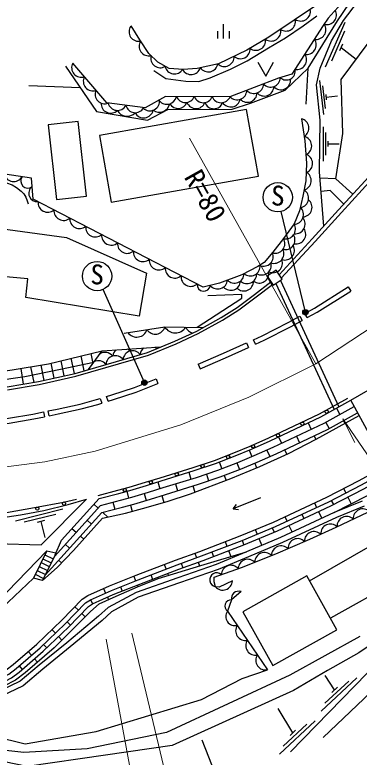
# Model space of a CAD drawing. Units: millimetres at full size, sheet at 1:1000; details may follow other scales. Extents: x 40000 to 680000, y 20000 to 380000.
# Drawn here: x 290504 to 322236, y 243415 to 311776 of the extents above; entities that cross this region are included whole.
import ezdxf
from ezdxf.enums import TextEntityAlignment as Align

# ---------------------------------------------------------------- set-up
doc = ezdxf.new("R2010")
doc.units = ezdxf.units.MM
doc.header["$LTSCALE"] = 1000
doc.linetypes.add('CHAIN', pattern=[18.5, 12, -1.5, 3.5, -1.5])
for name, color, linetype, lineweight in [('M-BGD', 7, 'Continuous', 25), ('M-BGD-EXST', 7, 'Continuous', 25), ('M-BMK', 2, 'CHAIN', 13), ('M-STR-HTXT', 7, 'Continuous', 13)]:
    doc.layers.add(name, color=color, linetype=linetype, lineweight=lineweight)
doc.styles.add('ＭＳ ゴシック', font='')
doc.styles.get('ＭＳ ゴシック').set_extended_font_data('MS Gothic')

msp = doc.modelspace()

# ---------------------------------------------------------------- hatches: boundary and pattern name
at = {"layer": 'M-BGD-EXST'}
for points in [[(317504, 284510, -1), (317065, 284271, -1)], [(302666, 278023, -1), (302227, 277784, -1)]]:
    msp.add_hatch(color=256, dxfattribs=at).paths.add_polyline_path(points)

# ---------------------------------------------------------------- linework, layer by layer
at = {"layer": 'M-BGD'}
for p, q in [((320927, 311068), (319103, 306954)), ((309740, 309584), (309740, 310913)), ((309207, 309584), (309207, 310281)), ((310274, 309584), (310274, 310281)), ((320898, 310260), (319682, 307518)), ((320706, 309087), (320422, 308447)), ((320564, 308767), (321970, 307687)), ((317340, 303563), (317537, 306853)), ((318591, 305724), (318940, 302593)), ((291793, 305274), (296509, 305095)), ((318858, 305225), (319090, 303138)), ((319156, 304449), (319210, 303962)), ((319183, 304205), (320226, 304321)), ((318932, 301464), (318932, 298314)), ((319142, 300939), (319142, 298839)), ((319352, 300134), (319352, 299644)), ((319352, 299889), (320402, 299889)), ((314976, 287322), (320370, 275678)), ((314556, 287040), (319932, 275433)), ((321235, 286718), (321474, 286337)), ((296581, 280374), (296876, 279001)), ((297302, 279124), (298539, 280849)), ((297504, 280598), (297702, 279681)), ((293819, 279704), (294099, 278318)), ((294734, 279926), (295034, 278531)), ((295657, 280150), (295960, 278742)), ((307397, 279600), (307573, 279186)), ((291056, 279215), (291266, 277759)), ((291948, 279368), (292241, 277922)), ((292885, 279528), (293173, 278107)), ((303517, 278251), (303682, 277833)), ((321461, 276288), (323948, 277742)), ((325510, 268868), (321461, 276288)), ((320146, 275553), (320467, 274979)), ((317526, 274195), (317805, 273599)), ((319158, 274247), (319479, 273673)), ((320788, 274405), (320930, 274151)), ((314810, 272920), (315089, 272325)), ((316447, 272962), (316727, 272367)), ((318085, 273004), (318240, 272673)), ((312096, 271700), (312353, 271095)), ((313726, 271700), (313993, 271098)), ((315369, 271729), (315560, 271321)), ((309336, 270597), (309568, 269981)), ((310972, 270511), (311204, 269896)), ((312611, 270490), (312790, 270070)), ((306535, 269645), (306728, 269016)), ((308153, 269485), (308365, 268863)), ((309801, 269366), (309976, 268901)), ((303667, 268763), (303861, 268134)), ((305295, 268575), (305488, 267947)), ((306922, 268388), (307096, 267820)), ((320788, 268149), (320997, 267747)), ((300818, 267907), (300988, 267272)), ((302427, 267694), (302616, 267064)), ((304055, 267506), (304249, 266877)), ((321194, 267367), (321513, 266752)), ((297788, 266705), (298182, 266347)), ((299538, 266886), (299707, 266250)), ((301157, 266636), (301314, 266048)), ((318119, 266825), (318310, 266414)), ((319666, 267056), (319863, 266676)), ((294941, 266238), (290573, 265155)), ((298609, 265959), (299085, 265526)), ((310628, 266287), (311128, 266215)), ((318491, 266025), (318783, 265398)), ((294285, 265767), (291373, 265044)), ((315399, 265560), (315590, 265149)), ((316950, 265782), (317131, 265393)), ((293241, 265198), (292562, 265030)), ((292901, 265114), (293262, 263658)), ((297174, 265237), (297568, 264879)), ((315770, 264761), (316062, 264133)), ((295771, 264485), (296165, 264127)), ((312665, 264372), (312839, 263953)), ((314224, 264529), (314389, 264134)), ((296559, 263768), (296852, 263502)), ((309892, 263263), (310054, 262839)), ((311454, 263377), (311619, 262981)), ((313004, 263557), (313270, 262918)), ((295156, 263016), (295550, 262658)), ((293446, 262409), (292214, 259895)), ((293270, 262050), (294033, 261676)), ((293446, 262409), (294289, 262223)), ((307096, 262201), (307249, 261774)), ((308654, 262302), (308807, 261902)), ((310208, 262439), (310416, 261896)), ((292918, 261332), (293681, 260958)), ((293094, 261691), (293857, 261317)), ((294542, 261548), (294808, 261306)), ((304273, 261161), (304435, 260737)), ((305838, 261266), (305983, 260863)), ((307395, 261371), (307521, 261021)), ((292566, 260613), (293329, 260239)), ((292742, 260973), (293505, 260599)), ((292390, 260254), (293153, 259880)), ((301466, 260083), (301634, 259662)), ((303034, 260201), (303187, 259801)), ((304588, 260337), (304656, 260158)), ((300241, 259107), (300399, 258708)), ((301793, 259263), (301849, 259122)), ((298673, 258945), (298856, 258531)), ((297483, 257925), (297657, 257531)), ((299029, 258139), (299127, 257917)), ((296033, 257261), (296359, 256946)), ((296668, 256649), (296980, 256347)), ((295318, 255867), (295626, 255569)), ((293925, 255156), (294237, 254827)), ((294532, 254516), (294837, 254195)), ((293149, 253794), (293444, 253483)), ((291732, 253141), (292028, 252798)), ((292308, 252474), (292580, 252159)), ((290893, 251818), (291173, 251493)), ((319976, 249619), (319094, 250927)), ((318737, 247647), (322032, 250711)), ((319082, 248378), (321279, 250420)), ((319720, 249380), (320232, 249857)), ((316125, 245659), (314778, 247891)), ((314886, 243688), (318181, 246752)), ((315231, 244418), (317428, 246461)), ((315869, 245421), (316381, 245897)), ((308999, 241835), (307778, 244988))]:
    msp.add_line(p, q, dxfattribs=at)
for points in [[(318968, 292315), (318584, 297320), (318631, 302066), (318304, 305316), (318631, 306869), (319683, 309371), (320783, 311264), (322093, 312948), (322937, 313824), (324527, 315203), (326422, 316957), (328738, 319388), (330258, 321188), (332480, 323853), (332976, 324012)], [(320090, 296686), (320745, 300854), (320588, 305808), (323159, 309304), (328355, 314896), (331947, 318880), (335160, 321638)], [(325171, 316935), (324324, 316653), (323525, 316261), (322662, 315728), (320702, 314427), (318569, 312844), (313924, 309721), (311869, 308514), (309262, 307273), (307317, 306850), (306031, 306756), (304714, 306834), (303695, 307430), (302864, 308214), (302017, 309483), (301217, 310753)], [(295173, 307057), (298021, 302873), (302722, 302067), (304609, 303062), (310520, 303080), (312218, 303629), (315409, 304829), (317537, 306853), (320233, 311230), (321353, 312867), (322679, 314885)], [(322679, 314885), (321129, 313402), (319928, 312093), (319382, 311460), (318924, 310805), (316039, 306303), (314794, 305932), (310313, 304228), (304397, 304272), (302519, 303202), (298983, 303661), (295839, 307326)], [(314852, 287842), (317912, 291159), (320331, 293809), (324165, 298004), (327480, 301519), (331272, 305529), (334928, 309359), (337388, 311429), (341431, 314822)], [(315058, 287537), (318176, 290917), (320595, 293568), (324428, 297761), (327740, 301274), (331531, 305282), (335173, 309098), (337618, 311155), (341673, 314558)], [(303308, 306656), (304416, 305918), (306262, 305672), (307457, 305637), (308512, 305970), (310376, 306779), (311909, 307539), (313895, 308734), (315460, 309665), (317078, 310772), (318326, 311686)], [(312912, 307409), (313628, 306114), (314343, 307409)], [(316914, 302210), (317232, 300187), (317383, 298126), (317316, 296504), (317048, 295066), (316747, 293729), (316245, 292525), (315253, 291172), (314281, 289934), (313496, 288963), (312910, 288591), (311433, 287846), (309357, 287074), (307861, 286694)], [(262728, 301413), (262750, 301397), (263841, 300786), (265080, 300241), (266303, 299795), (267625, 299366), (269294, 298936), (281548, 297464), (289072, 296489), (289743, 296315), (290264, 296130), (290670, 295875), (291098, 295551), (291330, 295296), (291527, 294984), (291654, 294648), (291747, 294358)], [(307861, 286694), (292195, 294813), (292026, 296732), (281160, 298378), (278411, 298801), (274483, 299359), (271689, 299752), (268318, 300250), (268922, 301096)], [(321651, 295252), (320090, 296686), (318630, 296727)], [(320824, 294348), (319556, 295587), (318722, 295523)], [(289794, 277513), (292684, 277996), (296050, 278762), (302737, 280694), (305261, 281711), (307282, 282652), (309509, 283892), (310986, 284834), (312576, 286009), (314096, 287175)], [(289829, 277251), (292735, 277737), (296116, 278507), (302823, 280445), (305366, 281470), (307402, 282417), (309644, 283666), (311136, 284617), (312734, 285799), (314243, 286956)], [(317445, 283889), (317229, 284285), (318124, 284773), (321235, 286718)], [(307292, 283004), (311435, 285685), (311421, 286009), (308293, 285910)], [(317445, 283889), (318352, 284384), (321474, 286337)], [(312677, 281449), (312490, 281858), (313299, 282229), (315705, 283453), (316763, 284030), (316978, 283635)], [(300588, 282469), (304324, 283054), (307896, 282994)], [(312677, 281449), (313495, 281824), (315914, 283055), (316978, 283635)], [(279289, 276737), (280111, 277733), (282818, 278090), (288056, 278765), (290247, 279077), (293592, 279649), (298539, 280849), (303999, 281203)], [(307397, 279600), (309748, 280605), (311841, 281562), (312028, 281153)], [(307573, 279186), (309930, 280193), (312028, 281153)], [(279822, 277383), (283876, 277628), (288636, 278071), (291411, 278472), (294720, 279142), (297788, 279801)], [(299090, 276198), (298956, 276628), (299452, 276782), (301528, 277465), (303517, 278251)], [(299090, 276198), (299589, 276353), (301682, 277042), (303682, 277833)], [(293667, 274857), (293575, 275298), (294396, 275468), (296511, 275918), (298021, 276337), (298382, 276450), (298515, 276020)], [(294209, 262035), (294792, 263408), (298263, 267228), (300078, 267710), (301116, 267987), (302623, 268440), (303987, 268861), (307040, 269800), (308993, 270467), (310812, 271154), (312312, 271792), (314030, 272554), (318710, 274750), (321461, 276288)], [(298186, 267518), (300001, 268000), (301035, 268276), (302535, 268727), (303898, 269148), (306947, 270086), (308891, 270749), (310701, 271432), (312193, 272067), (313906, 272827), (318573, 275018), (321197, 276484)], [(293667, 274857), (294488, 275028), (296618, 275480), (298148, 275906), (298515, 276020)], [(294144, 261902), (298396, 266583), (300247, 267074), (301296, 267354), (302815, 267811), (304180, 268233), (307243, 269174), (309215, 269848), (311057, 270543), (312574, 271189), (314303, 271956), (319011, 274165), (321776, 275711)], [(288872, 274020), (288806, 274465), (289906, 274628), (292173, 275005), (293133, 275205), (293225, 274765)], [(293063, 259696), (294390, 260866), (295903, 262456), (298589, 265416), (300697, 265886), (302272, 266299), (304546, 266965), (306704, 267673), (310405, 269062), (313077, 270191), (315711, 271390), (318277, 272692), (322236, 274869)], [(293302, 260183), (298530, 265938), (300416, 266439), (301475, 266721), (303006, 267182), (304374, 267604), (307445, 268549), (309438, 269229), (311303, 269933), (312836, 270586), (314577, 271357), (319311, 273579), (322092, 275133)], [(288872, 274020), (289976, 274183), (292256, 274563), (293225, 274765)], [(283882, 249116), (285624, 249365), (287350, 250227), (289706, 251455), (290337, 251935), (292530, 253831), (294836, 256020), (296715, 257967), (297246, 258316), (299237, 259194), (301693, 260173), (305301, 261554), (307558, 262367), (311275, 263793), (314344, 265070), (319245, 267349), (322249, 268908), (324741, 270276)], [(283803, 248214), (285890, 248512), (287751, 249442), (290181, 250707), (290893, 251251), (293122, 253177), (295457, 255394), (297281, 257284), (297668, 257538), (299578, 258381), (302014, 259351), (305608, 260728), (307865, 261540), (311602, 262974), (314700, 264263), (319635, 266557), (322664, 268129), (325166, 269503)], [(283841, 248652), (285761, 248927), (287556, 249824), (289950, 251071), (290622, 251584), (292834, 253495), (295155, 255699), (297006, 257616), (297463, 257916), (299412, 258777), (301858, 259751), (305459, 261129), (307716, 261942), (311443, 263372), (314527, 264655), (319445, 266942), (322462, 268508), (324960, 269879)], [(319940, 265936), (322990, 267519), (325499, 268897)], [(260372, 267318), (262327, 266850), (263929, 266482), (266012, 266142), (267798, 265901), (269583, 265675), (272343, 265367), (274081, 265245), (275963, 265156), (278436, 265189), (281494, 265256), (283688, 265378), (285681, 265490), (287723, 265668), (289739, 265958), (292314, 266404), (294976, 266905), (296179, 267172)], [(310554, 259649), (309344, 259061), (308991, 259111), (308874, 259548), (308874, 260001), (311394, 260891), (314568, 262150), (317693, 263493), (320111, 264601), (323041, 265967), (326198, 267578)], [(260230, 266972), (261991, 266488), (264202, 265950), (265919, 265686), (267723, 265378), (269439, 265136), (272499, 264887), (275280, 264729), (277515, 264746), (280946, 264782), (283252, 264852), (285681, 265030), (288136, 265314), (291035, 265720), (293184, 266116), (295417, 266671), (297119, 267189), (292924, 262970)], [(322514, 267000), (319940, 265936), (314979, 263629), (311859, 262332), (309060, 261165), (305514, 259935), (301672, 258593), (299107, 257212), (298221, 256388), (295291, 253952), (292757, 251892), (290985, 250410), (287086, 248552)], [(313130, 267289), (310628, 266287), (310940, 266684)], [(322706, 266539), (320141, 265478), (315180, 263172), (312051, 261870), (309238, 260698), (305679, 259463), (301875, 258134), (299401, 256802), (298552, 256012), (295609, 253566), (293075, 251507), (291257, 249986), (287256, 248079)], [(259591, 264888), (262430, 264018), (265409, 263288), (268072, 262795), (271161, 262379), (274496, 262064), (277199, 262044), (277337, 262655), (279981, 262636), (284092, 262822), (286584, 263081), (288755, 263094), (292924, 262970)], [(317665, 259655), (323709, 263130), (325635, 259598), (319594, 256213)], [(278416, 254329), (287099, 255885), (293446, 262409)], [(294209, 262035), (293063, 259696), (292214, 259895)], [(298278, 257534), (299853, 258246), (301817, 259109), (303725, 259877), (307637, 261056), (311859, 262332)], [(345850, 261642), (338936, 261112), (337589, 260378), (336180, 259158), (335577, 256294), (332198, 253824), (327008, 252568), (325171, 251171), (318917, 245239)], [(292214, 259895), (287536, 255486), (283511, 253726)], [(311355, 258658), (310467, 257901), (310112, 256860), (313794, 251463)], [(298278, 257534), (297469, 256838), (294133, 253488), (291444, 251187), (290553, 250491), (288384, 249406), (286942, 248694), (285665, 248322), (283789, 248058)], [(327286, 257125), (326255, 255849), (322989, 253555), (322217, 253020), (319304, 251394), (316176, 249554), (305003, 244482), (298860, 243610), (291655, 242541), (289557, 242977)], [(315913, 243892), (326535, 254813), (327286, 257125)], [(322285, 254515), (315847, 250979), (304476, 245686), (297162, 244191), (291336, 243855), (285498, 244503), (276899, 246231), (273686, 247008), (264840, 250198)], [(264840, 250198), (265422, 250558), (276209, 247094), (282736, 246798), (291456, 244648), (297991, 245762), (307711, 248711), (311462, 250665), (313794, 251463)]]:
    msp.add_lwpolyline(points, dxfattribs=at)
for points in [[(298305, 300659), (299390, 294525), (312948, 296925), (311862, 303059)], [(293569, 301652), (294328, 294782), (297095, 295087), (296336, 301958)], [(272511, 293907), (271111, 294122), (271398, 296168), (272341, 296023), (272430, 296763), (279258, 296217), (279311, 296834), (286686, 296129), (286439, 292478), (295272, 291276), (302647, 287978), (301959, 284041), (291531, 285752), (291707, 287462), (283829, 288168), (283758, 287039), (272118, 288634)], [(314302, 286869), (315132, 287427), (314573, 288257), (313744, 287698)], [(311515, 256803), (314291, 251849), (320188, 255153), (317412, 260107)]]:
    msp.add_lwpolyline(points, close=True, dxfattribs=at)
for centre in [(319250, 275224), (317010, 274118), (314746, 273056), (312469, 272026), (310160, 271068), (307808, 270221), (305427, 269461), (303038, 268725), (300641, 268015), (295036, 266765), (292579, 266302)]:
    msp.add_circle(centre, 150, dxfattribs=at)
for centre, radius, start, end in [((316857, 312091), 889, 235.72438, 12.10152), ((319259, 311767), 889, 253.18291, 29.56005), ((315488, 311170), 889, 235.72438, 12.10152), ((301917, 310228), 889, 145.51556, 281.8927), ((314118, 310250), 889, 235.72438, 12.10152), ((318278, 310404), 889, 258.96104, 35.33818), ((302847, 308888), 889, 147.65708, 284.03421), ((312727, 309401), 889, 232.24468, 8.62181), ((317385, 309016), 889, 259.15788, 35.53502), ((311298, 308625), 889, 228.35683, 4.73396), ((303911, 307797), 889, 164.65733, 301.03447), ((309821, 307905), 889, 227.25732, 3.63445), ((316494, 307627), 889, 259.15788, 35.53502), ((296627, 306915), 889, 152.42766, 288.8048), ((305206, 307226), 889, 193.42342, 328.37058), ((308338, 307410), 889, 214.08918, 350.46632), ((306750, 307165), 889, 207.10758, 343.48472), ((315519, 306599), 823, 228.21032, 10.86097), ((297701, 305663), 889, 152.42766, 288.8048), ((314082, 306007), 889, 222.16596, 358.5431), ((315024, 305769), 889, 222.16596, 6.68654), ((312535, 305426), 889, 222.63559, 359.01272), ((313482, 305190), 889, 222.16596, 358.5431), ((298780, 304456), 873, 155.2895, 291.66664), ((304517, 304424), 889, 219.8692, 349.6525), ((306219, 304588), 889, 201.38881, 337.76595), ((307868, 304576), 889, 201.38881, 337.76595), ((309515, 304569), 889, 201.7397, 338.11684), ((310993, 304840), 889, 222.63559, 359.01272), ((311935, 304608), 889, 222.63559, 359.01272), ((299337, 303614), 889, 177.6877, 314.06483), ((299963, 303867), 889, 194.42927, 330.80641), ((302947, 303826), 889, 227.41867, 7.84864), ((303816, 303819), 1003, 235.5183, 346.14471), ((305547, 304044), 889, 211.61794, 337.76595), ((307197, 304032), 889, 201.38881, 337.76595), ((308843, 304025), 889, 201.7397, 338.11684), ((310410, 304182), 889, 213.29887, 348.64058), ((300846, 303432), 1001, 207.10572, 318.12996), ((301600, 303655), 889, 194.42927, 330.80641), ((302379, 303176), 889, 207.62288, 348.05286), ((316716, 301344), 889, 300.74, 77.11714), ((316972, 299714), 889, 296.82089, 77.11714), ((317054, 298091), 889, 292.38481, 72.37318), ((290401, 297312), 889, 193.19938, 329.57652), ((291702, 296480), 657, 144.4584, 306.67974), ((316925, 296510), 889, 285.16993, 61.54706), ((292558, 295343), 767, 127.1854, 276.39836), ((316682, 294905), 889, 281.26681, 57.64395), ((317001, 294053), 889, 274.91732, 51.29445), ((293528, 294494), 889, 174.41598, 310.79311), ((316217, 293387), 889, 271.13979, 47.51693), ((294993, 293735), 889, 174.41598, 310.79311), ((296458, 292976), 889, 174.41598, 310.79311), ((316368, 292501), 889, 263.64651, 40.02365), ((297923, 292217), 889, 174.41598, 310.79311), ((315476, 292035), 889, 255.56012, 31.93725), ((316425, 291570), 889, 258.7767, 35.15384), ((299388, 291457), 889, 174.41598, 310.79311), ((315434, 291046), 889, 255.56012, 31.93725), ((300853, 290698), 889, 174.41598, 310.79311), ((314501, 290704), 889, 253.5091, 31.93725), ((302318, 289939), 889, 174.41598, 310.79311), ((313425, 289519), 889, 247.49444, 23.87157), ((314408, 289779), 889, 249.99424, 26.37137), ((315377, 290085), 889, 253.00641, 29.38354), ((303783, 289180), 889, 174.41598, 310.79311), ((314287, 288917), 889, 244.57797, 20.95511), ((305247, 288420), 889, 174.41598, 310.79311), ((312211, 288620), 889, 229.32689, 5.70402), ((313246, 288710), 889, 238.85977, 15.2369), ((310745, 287955), 888, 223.05614, 359.43328), ((311903, 287913), 889, 225.81022, 2.18735), ((313030, 287963), 889, 233.4152, 9.79233), ((306712, 287661), 889, 174.41598, 310.79311), ((309210, 287421), 889, 218.9956, 355.37274), ((310411, 287297), 889, 221.31361, 357.69075), ((311612, 287233), 889, 224.70403, 1.08116), ((307910, 286949), 618, 176.34408, 351.86371), ((303460, 283251), 886, 210.61614, 347.18429), ((305296, 283584), 1107, 208.60627, 329.45925), ((307078, 283336), 886, 200.74869, 257.74), ((301747, 283092), 994, 214.89182, 342.90861), ((300409, 280259), 889, 37.92767, 56.71711), ((301994, 280717), 889, 160.14746, 174.3048), ((302942, 280410), 889, 129.23265, 174.3048), ((302942, 280410), 889, 44.47116, 58.17283), ((298824, 279801), 889, 37.92767, 125.71207), ((299771, 279494), 889, 37.92767, 174.3048), ((300409, 280259), 889, 130.68838, 174.3048), ((301357, 279952), 889, 37.92767, 174.3048), ((298186, 279036), 889, 37.92767, 114.40763), ((298824, 279801), 889, 163.00037, 174.3048), ((322580, 265388), 889, 46.80468, 183.18182), ((321085, 264691), 889, 46.80468, 183.18182), ((319585, 263997), 889, 46.42351, 182.80064), ((318081, 263301), 889, 45.07336, 181.4505), ((316565, 262649), 889, 45.07336, 181.4505), ((315044, 261984), 889, 43.44549, 179.82263), ((313511, 261375), 889, 43.44549, 179.82263), ((311972, 260745), 889, 41.26193, 177.63907), ((310416, 260196), 889, 41.26193, 177.63907), ((309108, 259745), 644, 49.24103, 259.5966), ((309669, 259681), 885, 220.06525, 357.89133), ((311132, 258020), 676, 70.74832, 190.17233), ((310443, 257328), 573, 87.53812, 234.79382), ((310790, 256364), 840, 143.83313, 284.7665), ((311742, 255057), 889, 146.11124, 282.48838), ((312672, 253694), 889, 146.11124, 282.48838), ((313602, 252331), 889, 146.11124, 282.48838)]:
    msp.add_arc(centre, radius, start, end, dxfattribs=at)
at = {"layer": 'M-BGD-EXST'}
for p, q in [((317285, 284391), (315054, 293661)), ((302446, 277904), (298630, 286480))]:
    msp.add_line(p, q, dxfattribs=at)
for centre, radius in [((314738, 294974), 1350), ((298082, 287713), 1350), ((317285, 284391), 250), ((302446, 277904), 250)]:
    msp.add_circle(centre, radius, dxfattribs=at)
at = {"layer": 'M-BMK'}
msp.add_lwpolyline([(198602, 299742), (208704, 295067), (229028, 284335), (236218, 280632), (243131, 277558), (247807, 275661), (254215, 273371), (257537, 272370), (261620, 271372), (266883, 270372), (272789, 269654), (277898, 269466), (286940, 269785), (293269, 270612), (297905, 271596), (305810, 274028), (312068, 276577), (318238, 279649), (323612, 283155), (332536, 289734), (338401, 294636), (342710, 298852), (349948, 305563)], dxfattribs=at)
at = {"layer": 'M-STR-HTXT'}
for p, q in [((306614, 300408), (318238, 279649)), ((320734, 274581), (321828, 272382)), ((305937, 235497), (301277, 254843)), ((302476, 235265), (298908, 254267))]:
    msp.add_line(p, q, dxfattribs=at)
msp.add_lwpolyline([(361662, 255856), (343257, 241742), (320734, 274581)], dxfattribs=at)

# ---------------------------------------------------------------- texts
at = {"layer": 'M-BGD-EXST', "style": 'ＭＳ ゴシック'}
for p in [(314083, 293681), (297426, 286421)]:
    msp.add_text('S', height=1833, rotation=358.508, dxfattribs=at).set_placement(p, align=Align.BOTTOM_LEFT)
at = {"layer": 'M-STR-HTXT', "style": 'ＭＳ ゴシック'}
msp.add_text('R=80', height=1833, rotation=299.248, dxfattribs=at).set_placement((305573, 296578), align=Align.BOTTOM_LEFT)

doc.saveas('drawing.dxf')
